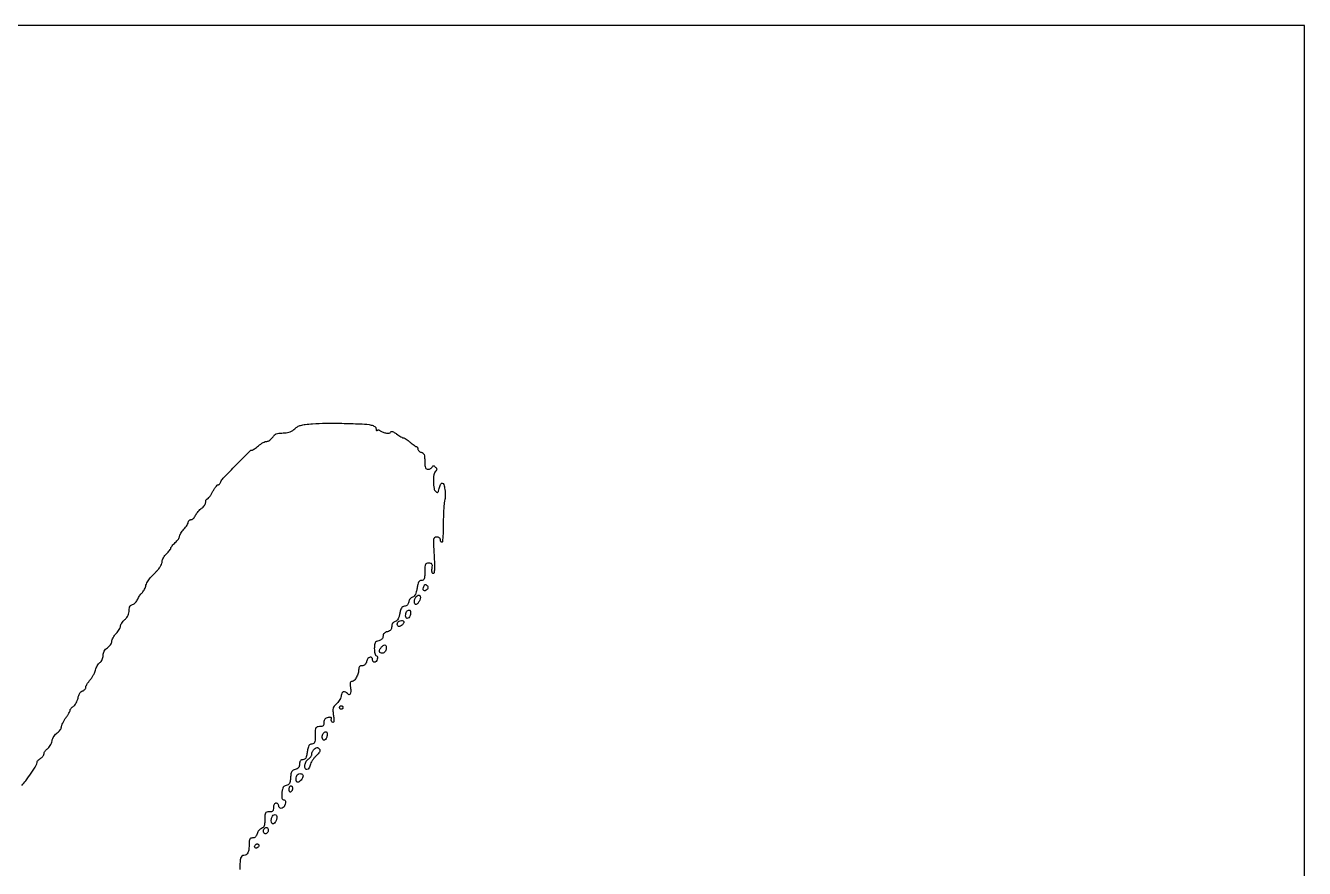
# Model space of a CAD drawing. Extents: x 0 to 2372, y 0 to 2187.
# Drawn here: x 1636 to 2372, y 1703 to 2187 of the extents above; entities that cross this region are included whole.
import ezdxf

# ---------------------------------------------------------------- set-up
doc = ezdxf.new("R2010")
doc.units = 0

msp = doc.modelspace()

# ---------------------------------------------------------------- linework, layer by layer
msp.add_lwpolyline([(0, 1093.5), (0, 0), (1186, 0), (2372, 0), (2372, 1093.5), (2372, 2187), (1186, 2187), (0, 2187)], close=True)
msp.add_lwpolyline([(1634.25, 1750.221072, 0.039555), (1636.59434, 1752.933143, 0.012565), (1639.651232, 1757.319923, 0.007706), (1642.536164, 1761.84008, 0.139048), (1643, 1763.475731, -0.13727), (1643.136167, 1763.962367, -0.042966), (1643.5875, 1764.579373, -0.039266), (1644.234618, 1765.213016, -0.034548), (1645, 1765.767927, 0.04693), (1645.765109, 1766.352031, 0.046169), (1646.4125, 1767.071527, 0.05004), (1646.856792, 1767.812004, 0.110554), (1647, 1768.45177, -0.107562), (1647.141414, 1769.101524, -0.046237), (1647.585392, 1769.875138, -0.042892), (1648.230391, 1770.642231, -0.043754), (1648.992825, 1771.282421, 0.0715), (1649.80187, 1772.04184, 0.03733), (1650.583721, 1773.185541, 0.036192), (1651.224494, 1774.503061, 0.045762), (1651.610205, 1775.801025, -0.054395), (1652.024202, 1777.111101, -0.039015), (1652.751192, 1778.465074, -0.03958), (1653.659172, 1779.659801, -0.065537), (1654.61738, 1780.484953, 0.047411), (1655.528872, 1781.21422, 0.045572), (1656.300105, 1782.111176, 0.049091), (1656.829224, 1783.03318, 0.106118), (1657, 1783.828773, -0.088616), (1657.162298, 1784.737322, -0.024199), (1657.734375, 1786.083171, -0.023675), (1658.543116, 1787.571842, -0.022662), (1659.5, 1789, 0.013816), (1660.457259, 1790.375475, 0.01722), (1661.265625, 1791.706065, 0.015595), (1661.86247, 1792.851625, 0.112755), (1662, 1793.453733, -0.133366), (1662.134014, 1793.947224, -0.044184), (1662.572952, 1794.563826, -0.040313), (1663.204089, 1795.192269, -0.036123), (1663.950474, 1795.736998, 0.087306), (1664.745535, 1796.451979, 0.039697), (1665.520233, 1797.621981, 0.037723), (1666.160952, 1799.018683, 0.042335), (1666.555369, 1800.443449, -0.037762), (1666.953961, 1801.936178, -0.055309), (1667.541023, 1803.161081, -0.066296), (1668.272827, 1804.048059, -0.110758), (1669.104895, 1804.533292, 0.0607), (1669.829503, 1804.864371, 0.063014), (1670.443313, 1805.356382, 0.069972), (1670.859229, 1805.927395, 0.123067), (1671, 1806.490662, -0.106566), (1671.152179, 1807.196565, -0.023918), (1671.7153, 1808.298343, -0.023765), (1672.502947, 1809.53305, -0.02104), (1673.435064, 1810.740459, 0.029489), (1674.420721, 1812.062795, 0.021111), (1675.368258, 1813.645797, 0.021416), (1676.144976, 1815.236127, 0.042188), (1676.596697, 1816.567184, -0.042071), (1677.009968, 1817.785874, -0.033277), (1677.649856, 1819.02233, -0.034287), (1678.404492, 1820.096, -0.068023), (1679.161633, 1820.806704, 0.08225), (1679.880401, 1821.520697, 0.05161), (1680.471999, 1822.550425, 0.049291), (1680.866695, 1823.742092, 0.055392), (1681, 1824.941694, -0.057568), (1681.155971, 1826.29188, -0.070183), (1681.615775, 1827.476816, -0.068564), (1682.396012, 1828.509143, -0.051705), (1683.5, 1829.408043, 0.048719), (1684.45638, 1830.177326, 0.046099), (1685.265625, 1831.130519, 0.049504), (1685.820259, 1832.115484, 0.103851), (1686, 1832.971531, -0.091589), (1686.170963, 1833.897012, -0.032611), (1686.734375, 1835.123766, -0.031056), (1687.543259, 1836.420209, -0.031884), (1688.5, 1837.594501, 0.025017), (1689.456874, 1838.736588, 0.027275), (1690.265625, 1839.937126, 0.028177), (1690.837895, 1841.031138, 0.106806), (1691, 1841.781352, -0.112654), (1691.166213, 1842.509704, -0.033119), (1691.734375, 1843.513771, -0.031425), (1692.543207, 1844.591133, -0.029152), (1693.5, 1845.58758, 0.045791), (1694.547828, 1846.754049, 0.048986), (1695.339157, 1848.066857, 0.051132), (1695.833094, 1849.45266, 0.060126), (1696, 1850.83562, -0.04047), (1696.111906, 1852.21595, -0.090455), (1696.463896, 1853.204064, -0.112209), (1697.082024, 1853.872774, -0.086571), (1697.98796, 1854.2866, 0.084195), (1698.815598, 1854.659951, 0.04896), (1699.658641, 1855.355189, 0.047198), (1700.389344, 1856.242296, 0.057908), (1700.883784, 1857.194329, -0.031915), (1701.341578, 1858.200138, -0.023734), (1701.967369, 1859.247923, -0.02418), (1702.655269, 1860.183107, -0.048918), (1703.297711, 1860.832115, 0.063067), (1703.923288, 1861.500797, 0.029836), (1704.558175, 1862.499014, 0.028991), (1705.106668, 1863.637776, 0.036265), (1705.473755, 1864.751456, -0.039905), (1705.869033, 1865.92197, -0.024234), (1706.510039, 1867.235855, -0.024203), (1707.277551, 1868.48559, -0.038838), (1708.060703, 1869.460438, -0.001032), (1708.973247, 1870.427338, -0.00049), (1710.152215, 1871.668938, -0.000486), (1711.387422, 1872.964692, -0.000689), (1712.488834, 1874.114671, 0.03704), (1713.449819, 1875.276275, 0.033743), (1714.262345, 1876.602561, 0.035425), (1714.824328, 1877.890725, 0.085345), (1715, 1878.91242, -0.087661), (1715.177051, 1879.914524, -0.039358), (1715.734375, 1881.134814, -0.037383), (1716.54336, 1882.364671, -0.04173), (1717.5, 1883.41242, 0.018961), (1718.457212, 1884.369495, 0.02378), (1719.265625, 1885.329275, 0.023), (1719.854217, 1886.177806, 0.141041), (1720, 1886.684335, -0.144845), (1720.147847, 1887.18399, -0.024701), (1720.734375, 1887.99733, -0.02516), (1721.542807, 1888.910803, -0.020081), (1722.5, 1889.813051, 0.030204), (1723.456778, 1890.752182, 0.032776), (1724.265625, 1891.775675, 0.034747), (1724.83306, 1892.735767, 0.116606), (1725, 1893.441865, -0.108176), (1725.161166, 1894.17807, -0.027727), (1725.734375, 1895.261927, -0.026919), (1726.543109, 1896.454938, -0.024467), (1727.5, 1897.594501, 0.022835), (1728.456948, 1898.726609, 0.025811), (1729.265625, 1899.897373, 0.026299), (1729.841888, 1900.951519, 0.112393), (1730, 1901.646023, -0.111599), (1730.116739, 1902.16254, -0.100086), (1730.446923, 1902.602269, -0.094558), (1730.940518, 1902.897254, -0.087753), (1731.521439, 1903, 0.132056), (1732.186241, 1903.178698, 0.05694), (1732.928682, 1903.730256, 0.050841), (1733.629521, 1904.534982, 0.046881), (1734.175565, 1905.485977, -0.044355), (1734.779356, 1906.54993, -0.027035), (1735.664625, 1907.693215, -0.026975), (1736.67308, 1908.739729, -0.042511), (1737.654126, 1909.50903, 0.05299), (1738.551513, 1910.243542, 0.047627), (1739.310899, 1911.175318, 0.050564), (1739.829925, 1912.154066, 0.096939), (1740, 1913.023053, -0.047584), (1740.07217, 1913.77967, -0.067575), (1740.28778, 1914.419272, -0.087741), (1740.605525, 1914.850419, -0.192488), (1740.979676, 1915, 0.210145), (1741.472974, 1915.216907, 0.023886), (1742.271013, 1916.175, 0.025626), (1743.14696, 1917.467801, 0.018132), (1744, 1919, -0.01871), (1744.855332, 1920.532148, -0.026293), (1745.738207, 1921.825, -0.024872), (1746.544811, 1922.779806, -0.207817), (1747.051709, 1923, 0.135799), (1747.48509, 1923.119917, 0.061913), (1747.951811, 1923.484813, 0.054706), (1748.378838, 1924.019122, 0.049678), (1748.696098, 1924.650428, -0.100156), (1750.068807, 1926.810766, -0.002985), (1757.576904, 1934.527917, -0.001764), (1765.428231, 1942.44596, -0.198663), (1766.764286, 1943.001221, 0.138243), (1767.194706, 1943.123317, 0.012628), (1768.137386, 1943.7361, 0.015579), (1769.239021, 1944.544081, 0.011576), (1770.405539, 1945.501221, -0.027386), (1771.649241, 1946.45756, -0.027887), (1772.98273, 1947.265984, -0.029022), (1774.215749, 1947.833284, -0.093568), (1775.098835, 1948, 0.100076), (1775.89752, 1948.161476, 0.047679), (1776.824377, 1948.660938, 0.044632), (1777.727276, 1949.389218, 0.047993), (1778.462553, 1950.25, -0.03206), (1779.649071, 1951.732022, -0.119201), (1780.632811, 1952.396839, -0.073059), (1782.049983, 1952.700621, -0.007401), (1785.5, 1952.875, 0.04522), (1787.105384, 1953.078482, 0.043915), (1788.664547, 1953.568024, 0.045006), (1790.076636, 1954.306684, 0.0537), (1791.245058, 1955.25, -0.068645), (1792.772192, 1956.409542, -0.059721), (1794.628863, 1957.179357, -0.038342), (1797.270954, 1957.706967, -0.010537), (1801.495058, 1958.128161, -0.018305), (1809.052967, 1958.443544, -0.006801), (1819.693682, 1958.353053, -0.005734), (1830.067647, 1958.00463, -0.037297), (1835.25, 1957.381844, -0.04753), (1836.351838, 1957.054061, -0.068714), (1837.231677, 1956.54872, -0.085201), (1837.801991, 1955.926927, -0.144047), (1838, 1955.253878, 0.039943), (1838.045237, 1954.688504, 0.114614), (1838.193285, 1954.326195, 0.250826), (1838.410201, 1954.217876, 0.191548), (1838.657991, 1954.324657, -0.138375), (1838.992048, 1954.511689, -0.08594), (1839.443474, 1954.540589, -0.074293), (1839.941358, 1954.410356, -0.06396), (1840.407991, 1954.135756, 0.072988), (1842.010005, 1953.231376, 0.059283), (1843.922689, 1952.743427, 0.068051), (1845.568789, 1952.750891, 0.279544), (1846.308757, 1953.356158, -0.277419), (1846.699428, 1953.678293, -0.113943), (1847.411245, 1953.622234, -0.059253), (1848.454826, 1953.151349, -0.021296), (1849.816212, 1952.25, 0.012496), (1851.069104, 1951.388398, 0.015933), (1852.267522, 1950.660938, 0.013908), (1853.293831, 1950.118927, 0.115021), (1853.803968, 1950, -0.130578), (1854.304643, 1949.866978, -0.015866), (1855.282469, 1949.265984, -0.017957), (1856.417102, 1948.458112, -0.013906), (1857.594461, 1947.501221, 0.011798), (1858.762014, 1946.544097, 0.015814), (1859.86681, 1945.7361, 0.012944), (1860.812705, 1945.12453, 0.137464), (1861.25, 1945.001221, -0.178392), (1861.536242, 1944.895208, -0.091907), (1861.779687, 1944.593994, -0.072038), (1861.944538, 1944.146007, -0.052241), (1862, 1943.616631, 0.129214), (1862.149263, 1943.048695, 0.073972), (1862.5875, 1942.485993, 0.065681), (1863.235306, 1942.013407, 0.060903), (1864, 1941.710251, -0.101895), (1865.005176, 1941.213655, -0.134863), (1865.612689, 1940.398944, -0.076662), (1865.918984, 1939.026631, -0.016645), (1866, 1936.59362, 0.013768), (1866.068796, 1934.095629, 0.08526), (1866.354311, 1932.849168, 0.1814), (1866.937854, 1932.228005, 0.114932), (1867.916667, 1932, 0.060503), (1868.683705, 1932.093157, 0.060765), (1869.404948, 1932.367188, 0.066702), (1869.974456, 1932.771776, 0.117654), (1870.291667, 1933.25, -0.062037), (1870.586056, 1933.821933, -0.247772), (1870.923333, 1934, -0.164145), (1871.3676, 1933.850113, -0.026382), (1872.075, 1933.25, -0.045488), (1872.674255, 1932.571697, -0.146462), (1872.873958, 1932.010417, -0.156338), (1872.726616, 1931.454726, -0.054064), (1872.2, 1930.8, 0.167535), (1871.234789, 1928.819141, 0.034042), (1871.023374, 1924.861349, 0.033493), (1871.345318, 1920.927186, 0.184414), (1872.371792, 1919.106403, 0.084562), (1873.085697, 1918.693847, 0.286306), (1873.590135, 1918.797371, 0.135502), (1873.978418, 1919.443184, 0.018644), (1874.346792, 1920.983959, -0.029403), (1874.649352, 1922.139035, -0.042109), (1875.060591, 1923.114038, -0.049165), (1875.511862, 1923.800485, -0.226505), (1875.929687, 1924, -0.333056), (1876.911891, 1923.264112, -0.034687), (1877.567327, 1920.269086, -0.038266), (1877.811199, 1916.771081, -0.05779), (1877.438925, 1913.743395, 0.037694), (1877.133199, 1911.877925, 0.007161), (1876.882713, 1908.44181, 0.007607), (1876.708382, 1904.41205, 0.006922), (1876.649372, 1900.25, -0.007529), (1876.588876, 1896.319867, -0.012501), (1876.405208, 1893.010937, -0.006123), (1876.152913, 1890.29701, -0.3838), (1875.822977, 1890, -0.176723), (1875.508913, 1890.114583, -0.092594), (1875.241749, 1890.440625, -0.072728), (1875.060889, 1890.926114, -0.052901), (1875, 1891.5, 0.133473), (1874.839246, 1892.09147, 0.108247), (1874.391339, 1892.575741, 0.089713), (1873.70013, 1892.892566, 0.062792), (1872.848033, 1893, 0.162257), (1871.659593, 1892.603907, 0.198703), (1871.067373, 1891.604821, 0.048089), (1870.960904, 1889.32575, 0.002922), (1871.338515, 1882.5, -0.005911), (1871.578296, 1877.638926, -0.020351), (1871.568095, 1874.482273, -0.024651), (1871.376503, 1872.432962, -0.373062), (1870.876982, 1872, -0.24784), (1870.464889, 1872.217635, -0.095614), (1870.200074, 1872.829651, -0.061032), (1870.108473, 1873.782844, -0.029914), (1870.213308, 1875, 0.023508), (1870.378797, 1876.6709, 0.154477), (1870.169349, 1877.474978, 0.20808), (1869.573377, 1877.881952, 0.047244), (1868.326807, 1878, 0.076098), (1867.039931, 1877.803001, 0.210905), (1866.36634, 1877.212783, 0.098548), (1866.06331, 1875.969613, 0.010658), (1866, 1873, -0.011978), (1865.934281, 1870.256999, -0.078377), (1865.655677, 1868.912618, -0.178672), (1865.079372, 1868.248054, -0.126364), (1864.113544, 1868, 0.129061), (1863.165958, 1867.751265, 0.134903), (1862.481387, 1867.071886, 0.074754), (1861.97968, 1865.7852, 0.018429), (1861.559819, 1863.550336, -0.023771), (1861.149242, 1861.486596, -0.056041), (1860.603192, 1860.017568, -0.079429), (1859.8988, 1859.044078, -0.120216), (1859.009631, 1858.503057, 0.089194), (1858.266155, 1858.111023, 0.06071), (1857.58777, 1857.433941, 0.059051), (1857.073396, 1856.589535, 0.072087), (1856.813355, 1855.702721, -0.073839), (1856.537324, 1854.773382, -0.084361), (1856.010807, 1854.011083, -0.085605), (1855.269274, 1853.473567, -0.07885), (1854.369184, 1853.196067, 0.09509), (1853.316088, 1852.833835, 0.11757), (1852.562566, 1852.124832, 0.080327), (1852.025883, 1850.927729, 0.025651), (1851.618086, 1849.013107, -0.030088), (1851.222297, 1847.232499, -0.061812), (1850.663809, 1845.920142, -0.081213), (1849.927365, 1845.023989, -0.103748), (1848.998902, 1844.499652, 0.082126), (1848.169121, 1844.076882, 0.085589), (1847.533251, 1843.41444, 0.081808), (1847.135854, 1842.55004, 0.067017), (1847, 1841.54102, -0.067348), (1846.85159, 1840.444202, -0.108865), (1846.413599, 1839.614805, -0.102051), (1845.643648, 1839.011471, -0.053892), (1844.5, 1838.589356, 0.054749), (1843.436181, 1838.194639, 0.084771), (1842.648525, 1837.61573, 0.097107), (1842.168251, 1836.873375, 0.095445), (1842, 1836, -0.095445), (1841.831749, 1835.126625, -0.097107), (1841.351475, 1834.38427, -0.084771), (1840.563819, 1833.805361, -0.054749), (1839.5, 1833.410644, 0.058624), (1838.187239, 1832.911986, 0.145369), (1837.455308, 1832.203887, 0.10557), (1837.096275, 1831.054914, 0.023131), (1837, 1828.974925, 0.02902), (1837.086378, 1827.487929, 0.039452), (1837.346599, 1826.16981, 0.044337), (1837.724303, 1825.173583, 0.2022), (1838.17991, 1824.773363, -0.280538), (1838.789627, 1824.052459, -0.1131), (1838.695465, 1822.713815, -0.10193), (1838.009409, 1821.453887, -0.220737), (1837.031385, 1821, -0.143927), (1836.638074, 1821.115611, -0.099493), (1836.302969, 1821.440625, -0.083896), (1836.077165, 1821.926618, -0.066987), (1836, 1822.5, 0.186893), (1835.55152, 1823.657921, 0.286731), (1834.547351, 1823.939373, 0.163907), (1833.342979, 1823.097381, 0.097769), (1832.589356, 1821.5, -0.054667), (1832.193026, 1820.431301, -0.085775), (1831.612863, 1819.644692, -0.098003), (1830.865892, 1819.167173, -0.093626), (1829.980948, 1819, 0.07354), (1829.126797, 1818.873688, 0.121759), (1828.503584, 1818.503534, 0.122978), (1828.128529, 1817.888757, 0.075911), (1828, 1817.047053, -0.070054), (1827.675932, 1814.745416, -0.053508), (1826.715706, 1812.387136, -0.05692), (1825.44584, 1810.559766, -0.215698), (1824.208643, 1810, 0.153718), (1823.548457, 1809.792123, 0.178435), (1823.174369, 1809.254077, 0.08523), (1823.089174, 1808.246394, 0.018795), (1823.303314, 1806.518323, -0.043845), (1823.467791, 1804.276639, -0.114269), (1823.082771, 1802.716454, -0.347268), (1822.348293, 1802.377095, -0.197916), (1821.510081, 1802.983688, 0.14642), (1820.527079, 1803.857125, 0.18825), (1819.330535, 1803.933243, 0.181195), (1818.365887, 1803.173516, 0.137146), (1818, 1801.864671, -0.091712), (1817.816894, 1800.874804, -0.038586), (1817.234495, 1799.647148, -0.036506), (1816.391214, 1798.396013, -0.039354), (1815.394024, 1797.314204, 0.035022), (1813.976821, 1795.803187, 0.103933), (1813.328854, 1794.547022, 0.085639), (1813.176131, 1792.997552, 0.019061), (1813.47131, 1790.342751, -0.010886), (1813.746943, 1788.185451, -0.056269), (1813.738403, 1786.984439, -0.20539), (1813.466329, 1786.514362, -0.307844), (1813.009112, 1786.494368, -0.091881), (1812.607609, 1786.858643, -0.080305), (1812.340214, 1787.359397, -0.080643), (1812.244945, 1787.916869, -0.093958), (1812.340531, 1788.445027, 0.146052), (1812.379394, 1788.953021, 0.247989), (1812.111535, 1789.271119, 0.115984), (1811.474495, 1789.369889, 0.02795), (1810.408705, 1789.227299, 0.056658), (1809.288908, 1788.878354, 0.113683), (1808.550949, 1788.327, 0.115925), (1808.137249, 1787.516431, 0.060348), (1808, 1786.383423, -0.050792), (1807.878852, 1785.193897, -0.15274), (1807.487772, 1784.488342, -0.146227), (1806.751783, 1784.113433, -0.045216), (1805.5, 1784, 0.063163), (1804.080151, 1783.819917, 0.217022), (1803.375, 1783.25, 0.105983), (1803.06277, 1782.03969, 0.010324), (1803, 1779, -0.011775), (1802.934653, 1776.225684, -0.080875), (1802.653064, 1774.894753, -0.184068), (1802.063778, 1774.241495, -0.118747), (1801.061273, 1774, 0.122844), (1800.077608, 1773.754622, 0.139825), (1799.380186, 1773.082704, 0.076682), (1798.875705, 1771.793937, 0.017801), (1798.447729, 1769.5, -0.018082), (1798.02384, 1767.235026, -0.074204), (1797.520949, 1765.935785, -0.134933), (1796.835688, 1765.250922, -0.12994), (1795.886456, 1765, 0.08617), (1795.026286, 1764.850649, 0.145222), (1794.440094, 1764.421216, 0.117269), (1794.105193, 1763.664455, 0.045823), (1794, 1762.519052, -0.058285), (1793.860964, 1761.330374, -0.109467), (1793.441514, 1760.464132, -0.108269), (1792.691643, 1759.850149, -0.056181), (1791.552849, 1759.423908, 0.068586), (1790.28064, 1758.911545, 0.13275), (1789.509521, 1758.142922, 0.091266), (1789.062139, 1756.882339, 0.021564), (1788.802849, 1754.654856, -0.020141), (1788.555641, 1752.477247, -0.087581), (1788.138791, 1751.252402, -0.142534), (1787.443772, 1750.558095, -0.090281), (1786.349648, 1750.193507, 0.0896), (1785.269453, 1749.83518, 0.134665), (1784.558643, 1749.150405, 0.087584), (1784.110024, 1747.964335, 0.022956), (1783.823222, 1745.943507, 0.019159), (1783.721027, 1744.145111, 0.060804), (1783.844701, 1742.948715, 0.115293), (1784.182158, 1742.257268, 0.225506), (1784.723574, 1742, -0.136323), (1785.526302, 1741.776995, -0.211953), (1785.932017, 1741.19789, -0.111895), (1785.901827, 1740.173666, -0.028527), (1785.393011, 1738.581787, -0.131655), (1784.589133, 1737.475096, -0.165661), (1783.407274, 1737.040413, -0.213192), (1782.413895, 1737.455726, -0.190948), (1782, 1738.5, 0.099038), (1781.885486, 1739.072457, 0.097945), (1781.559375, 1739.559375, 0.097945), (1781.072457, 1739.885486, 0.099038), (1780.5, 1740, 0.140575), (1779.88002, 1739.822179, 0.118484), (1779.4, 1739.333333, 0.088208), (1779.09863, 1738.543379, 0.04716), (1779, 1737.5, -0.045527), (1778.884257, 1736.231486, -0.152009), (1778.5, 1735.5, -0.152009), (1777.768514, 1735.115743, -0.045527), (1776.5, 1735, 0.058079), (1775.095366, 1734.836289, 0.209281), (1774.391, 1734.306739, 0.115808), (1774.068899, 1733.198879, 0.013089), (1774, 1730.567388, -0.018849), (1773.914591, 1728.302613, -0.071495), (1773.608785, 1726.923014, -0.118473), (1773.026386, 1726.065723, -0.10814), (1772.099414, 1725.531553, 0.091122), (1771.326395, 1725.120154, 0.053156), (1770.575451, 1724.381678, 0.050787), (1769.957916, 1723.451486, 0.059741), (1769.580362, 1722.464165, -0.056108), (1769.188059, 1721.415573, -0.085709), (1768.608562, 1720.639035, -0.097073), (1767.862039, 1720.165624, -0.093172), (1766.980948, 1720, 0.088601), (1765.995461, 1719.823987, 0.174768), (1765.394882, 1719.318614, 0.108068), (1765.083557, 1718.346479, 0.023661), (1765, 1716.581787, -0.026536), (1764.836552, 1713.50424, -0.083928), (1764.280756, 1711.523634, -0.141015), (1763.304218, 1710.412978, -0.143315), (1761.893011, 1710, 0.183703), (1760.782884, 1709.577888, 0.143758), (1760.094396, 1708.476132, 0.057341), (1759.743137, 1706.277324, 0.009201), (1759.632331, 1701.924876, -0.10441)], format="xyb")
for points in [[(1867.216667, 1862.816667, -0.103621), (1866.205275, 1862.155634, -0.29781), (1865.422432, 1862.319633, -0.219336), (1865.091174, 1863.217175, -0.072159), (1865.409244, 1864.624089, -0.040341), (1865.787781, 1865.413665, -0.19067), (1866.174991, 1865.718105, -0.218633), (1866.629413, 1865.653597, -0.053524), (1867.232783, 1865.167217, -0.053474), (1867.739052, 1864.539301, -0.145657), (1867.896548, 1863.996548, -0.143917), (1867.732364, 1863.451783, -0.051746)], [(1863.1105, 1856.769674, -0.037229), (1862.718548, 1855.912185, -0.037739), (1862.205303, 1855.126415, -0.040476), (1861.653954, 1854.516431, -0.108722), (1861.154497, 1854.218166, -0.353926), (1860.362159, 1854.515125, -0.134071), (1860.030017, 1855.737454, -0.085101), (1860.323057, 1857.434177, -0.111606), (1861.160081, 1858.760081, -0.097471), (1862.279316, 1859.511208, -0.307225), (1863.12099, 1859.341117, -0.220092), (1863.470589, 1858.358988, -0.065848)], [(1857.819551, 1848.828328, -0.087522), (1857.270188, 1847.174423, -0.179445), (1856.258137, 1846.286081, -0.341115), (1855.385609, 1846.548539, -0.156542), (1855, 1847.75, -0.052009), (1855.144046, 1849.131071, -0.099028), (1855.582589, 1850.153296, -0.125652), (1856.294687, 1850.775503, -0.117571), (1857.236218, 1851, -0.242288), (1857.556659, 1850.835038, -0.089627), (1857.780012, 1850.362071, -0.063174), (1857.876224, 1849.660225, -0.039058)], [(1854, 1844.122445, -0.113581), (1853.9039, 1843.70486, -0.037707), (1853.585527, 1843.158689, -0.035275), (1853.128976, 1842.58674, -0.033484), (1852.589028, 1842.073886, -0.139938), (1851.50158, 1841.59522, -0.223994), (1850.551537, 1841.893409, -0.215554), (1850.153362, 1842.831675, -0.133358), (1850.5, 1844, -0.152872), (1851.304109, 1844.696523, -0.094142), (1852.535583, 1844.975399, -0.118104), (1853.592757, 1844.760936, -0.291763)], [(1843.819551, 1828.760216, -0.069036), (1843.566582, 1827.879054, -0.065066), (1843.079806, 1827.080391, -0.069535), (1842.442931, 1826.481544, -0.107272), (1841.75, 1826.186892, -0.171914), (1840.629404, 1826.358734, -0.236008), (1840.050978, 1827.178283, -0.15316), (1840.250519, 1828.473186, -0.082321), (1841.2, 1829.8, -0.052025), (1842.448178, 1830.812336, -0.243484), (1843.339801, 1830.901629, -0.278026), (1843.844308, 1830.238785, -0.062567)], [(1819, 1795, -0.099038), (1818.923658, 1794.618362, -0.097945), (1818.70625, 1794.29375, -0.097945), (1818.381638, 1794.076342, -0.099038), (1818, 1794, -0.099038), (1817.618362, 1794.076342, -0.097945), (1817.29375, 1794.29375, -0.097945), (1817.076342, 1794.618362, -0.099038), (1817, 1795, -0.099038), (1817.076342, 1795.381638, -0.097945), (1817.29375, 1795.70625, -0.097945), (1817.618362, 1795.923658, -0.099038), (1818, 1796, -0.099038), (1818.381638, 1795.923658, -0.097945), (1818.70625, 1795.70625, -0.097945), (1818.923658, 1795.381638, -0.099038)], [(1809.819551, 1778.828328, -0.087522), (1809.270188, 1777.174423, -0.179445), (1808.258137, 1776.286081, -0.341115), (1807.385609, 1776.548539, -0.156542), (1807, 1777.75, -0.052009), (1807.144046, 1779.131071, -0.099028), (1807.582589, 1780.153296, -0.125652), (1808.294687, 1780.775503, -0.117571), (1809.236218, 1781, -0.242288), (1809.556659, 1780.835038, -0.089627), (1809.780012, 1780.362071, -0.063174), (1809.876224, 1779.660225, -0.039058)], [(1805.601227, 1770.836211, -0.194231), (1805.706035, 1770.225239, -0.070586), (1805.39498, 1769.385458, -0.055056), (1804.739669, 1768.439154, -0.036206), (1803.799491, 1767.503953, 0.038357), (1802.764481, 1766.465536, 0.025565), (1801.739461, 1765.133743, 0.025767), (1800.872997, 1763.730978, 0.045042), (1800.326747, 1762.480241, -0.046336), (1799.331107, 1760.216494, -0.19027), (1798.194615, 1759.282721, -0.395158), (1797.327632, 1759.691841, -0.09459), (1797, 1761.408193, -0.06429), (1797.143229, 1762.517515, -0.056333), (1797.565456, 1763.6082, -0.057595), (1798.207718, 1764.553136, -0.075272), (1799, 1765.232073, 0.050766), (1799.765065, 1765.825467, 0.047745), (1800.4125, 1766.572283, 0.051261), (1800.85554, 1767.35259, 0.10386), (1801, 1768.040547, -0.107306), (1801.272546, 1769.295867, -0.060836), (1802.087976, 1770.628521, -0.062642), (1803.145899, 1771.664754, -0.163925), (1804.140983, 1772, -0.120695), (1804.476258, 1771.917872, -0.048148), (1804.875585, 1771.658137, -0.043994), (1805.271228, 1771.281472, -0.04214)], [(1796, 1755.7, -0.121152), (1795.720339, 1754.562765, -0.057765), (1794.867334, 1753.309645, -0.058412), (1793.782611, 1752.317117, -0.157368), (1792.8, 1752, -0.335684), (1792.233297, 1752.428783, -0.061221), (1792.019446, 1753.815131, -0.056703), (1792.147313, 1755.361058, -0.148474), (1792.666667, 1756.333333, -0.125852), (1793.625789, 1756.901775, -0.118649), (1794.762654, 1756.956878, -0.143075), (1795.654068, 1756.501844, -0.206511)], [(1790, 1748.559017, -0.061875), (1789.925833, 1747.961978, -0.051278), (1789.70625, 1747.359775, -0.053305), (1789.382836, 1746.842344, -0.08825), (1789, 1746.5, -0.202618), (1788.621877, 1746.441401, -0.181468), (1788.29375, 1746.66835, -0.104212), (1788.071541, 1747.195401, -0.047867), (1788, 1747.940983, -0.0466), (1788.073608, 1748.729059, -0.066561), (1788.29375, 1749.395164, -0.086673), (1788.618015, 1749.844577, -0.195654), (1789, 1750, -0.142666), (1789.38134, 1749.888931, -0.09965), (1789.70625, 1749.576711, -0.08433), (1789.925146, 1749.109818, -0.067639)], [(1780.984687, 1731.690983, -0.057267), (1780.912774, 1731.128972, -0.025366), (1780.696853, 1730.411682, -0.024704), (1780.388479, 1729.666814, -0.030475), (1780.026328, 1729.008359, -0.168818), (1779.025765, 1728.211514, -0.338692), (1778.118946, 1728.507074, -0.162883), (1777.707185, 1729.940832, -0.080867), (1778.096021, 1731.814245, -0.095929), (1778.875413, 1733.064873, -0.21965), (1779.879489, 1733.477354, -0.270003), (1780.687397, 1732.959427, -0.12214)], [(1776, 1724.559017, -0.057944), (1775.930946, 1723.965145, -0.050295), (1775.726548, 1723.37232, -0.052935), (1775.425599, 1722.868321, -0.093559), (1775.069098, 1722.542705, -0.22115), (1774.249279, 1722.445281, -0.173073), (1773.532901, 1723.000994, -0.137775), (1773.228407, 1724.005022, -0.144545), (1773.5, 1725, -0.106623), (1774.247001, 1725.776532, -0.194118), (1775.094833, 1725.956238, -0.221941), (1775.748994, 1725.49767, -0.131397)], [(1770.103799, 1714.703799, -0.113251), (1769.214666, 1714.146534, -0.251496), (1768.448742, 1714.268926, -0.258096), (1768.141241, 1714.967994, -0.116221), (1768.468963, 1715.949781, -0.09291), (1768.801911, 1716.315254, -0.096292), (1769.240657, 1716.529717, -0.099247), (1769.716563, 1716.560607, -0.105525), (1770.156231, 1716.403444, -0.094625), (1770.531428, 1716.059296, -0.169261), (1770.655459, 1715.664644, -0.136091), (1770.515485, 1715.214314, -0.053431)]]:
    msp.add_lwpolyline(points, format="xyb", close=True)

doc.saveas('drawing.dxf')
